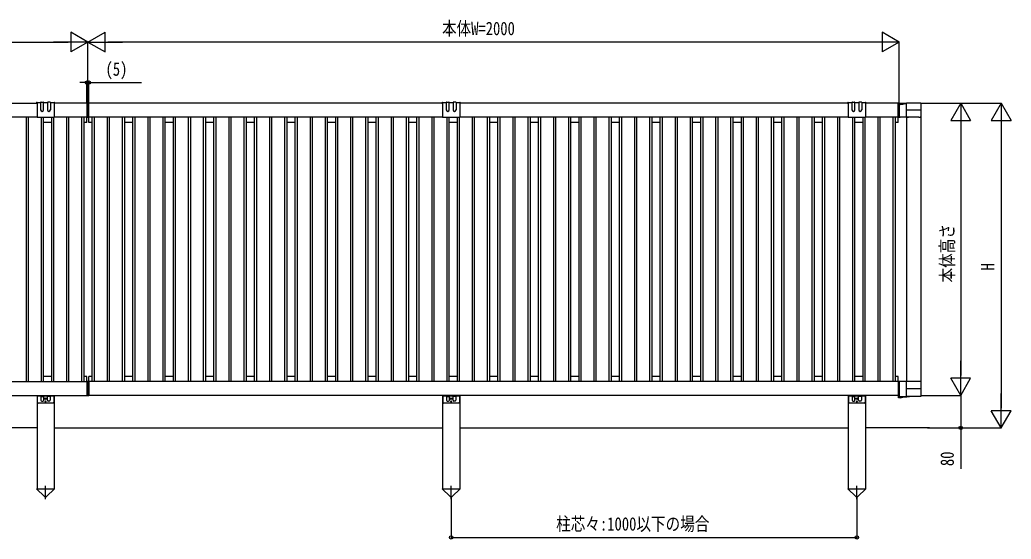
# Model space of a CAD drawing. Units: millimetres, scale not verified. Extents: x -4205 to 4205, y -2970 to 2970.
# Drawn here: x 264 to 2708, y -1075 to 205 of the extents above; entities that cross this region are included whole.
import ezdxf
from ezdxf.enums import TextEntityAlignment as Align

# ---------------------------------------------------------------- set-up
doc = ezdxf.new("R2010")
doc.units = ezdxf.units.MM
doc.header["$LTSCALE"] = 10
doc.layers.add('0-3_YKK_A1', color=4, linetype='Continuous')
doc.layers.add('0-4_YKK_D', color=6, linetype='Continuous')
doc.styles.add('ＭＳ ゴシック', font='')
doc.styles.get('ＭＳ ゴシック').set_extended_font_data('MS Gothic')

msp = doc.modelspace()

# ---------------------------------------------------------------- linework, layer by layer
at = {"layer": '0-3_YKK_A1'}
for p, q in [((306.2, 1.15), (315.2, 1.15)), ((315.2, 1.15), (315.2, -17.27)), ((316.2, 2.15), (321.2, 2.15)), ((322.2, 1.15), (332.2, 1.15)), ((322.2, -17.27), (322.2, 1.15)), ((332.2, 1.15), (332.2, -17.27)), ((338.2, 2.15), (333.2, 2.15)), ((339.2, 1.15), (339.2, -17.27)), ((339.2, 1.15), (348.2, 1.15)), ((1306.2, 1.15), (1315.2, 1.15)), ((1315.2, 1.15), (1315.2, -17.27)), ((1316.2, 2.15), (1321.2, 2.15)), ((1322.2, 1.15), (1332.2, 1.15)), ((1322.2, -17.27), (1322.2, 1.15)), ((1332.2, 1.15), (1332.2, -17.27)), ((1338.2, 2.15), (1333.2, 2.15)), ((1339.2, 1.15), (1339.2, -17.27)), ((1339.2, 1.15), (1348.2, 1.15)), ((2306.19, 1.15), (2315.19, 1.15)), ((2315.19, 1.15), (2315.19, -17.27)), ((2316.19, 2.15), (2321.19, 2.15)), ((2322.19, 1.15), (2332.19, 1.15)), ((2322.19, -17.27), (2322.19, 1.15)), ((2332.19, 1.15), (2332.19, -17.27)), ((2338.19, 2.15), (2333.19, 2.15)), ((2339.19, 1.15), (2339.19, -17.27)), ((2339.19, 1.15), (2348.19, 1.15)), ((-651.8, -0.83), (306.2, -0.83)), ((304.26, -0.36), (306.2, -0.36)), ((306.2, -0.35), (306.2, -36.21)), ((348.2, -0.35), (348.2, -36.21)), ((348.2, -0.42), (350.15, -0.44)), ((429.19, -0.83), (348.2, -0.83)), ((429.19, -0.83), (429.19, -34.83)), ((429.69, -1.83), (429.19, -1.83)), ((434.19, -1.83), (433.69, -1.83)), ((434.19, -34.83), (434.19, -0.83)), ((1306.2, -0.83), (434.19, -0.83)), ((1304.26, -0.36), (1306.2, -0.36)), ((1306.2, -0.35), (1306.2, -36.21)), ((1348.2, -0.35), (1348.2, -36.21)), ((1348.2, -0.42), (1350.15, -0.44)), ((2306.19, -0.83), (1348.2, -0.83)), ((2304.25, -0.36), (2306.19, -0.36)), ((2306.19, -0.35), (2306.19, -36.21)), ((2348.19, -0.35), (2348.19, -36.21)), ((2348.19, -0.42), (2350.15, -0.44)), ((2429.69, -0.63), (2449.49, -0.63)), ((2429.69, -3.96), (2429.69, -0.63)), ((2429.69, -4.88), (2429.69, -3.96)), ((2429.69, -34.83), (2429.69, -4.88)), ((2432.45, -34.83), (2432.45, -4.88)), ((2449.48, -34.83), (2449.48, -0.63)), ((2484.88, -0.63), (2449.48, -0.63)), ((2484.88, -17.73), (2449.48, -17.73)), ((2484.88, -0.63), (2484.88, -34.83)), ((306.2, -34.83), (-651.8, -34.83)), ((279.19, -34.83), (279.19, -686.83)), ((284.19, -34.83), (284.19, -686.83)), ((348.2, -36.21), (306.2, -36.21)), ((316.19, -36.21), (316.19, -686.83)), ((321.69, -36.21), (321.69, -686.83)), ((341.69, -47.83), (321.69, -47.83)), ((341.69, -36.21), (341.69, -686.83)), ((347.19, -36.21), (347.19, -686.83)), ((429.19, -34.83), (348.2, -34.83)), ((379.19, -34.83), (379.19, -686.83)), ((384.19, -34.83), (384.19, -686.83)), ((416.19, -34.83), (416.19, -686.83)), ((421.69, -34.83), (421.69, -686.83)), ((429.19, -47.83), (421.69, -47.83)), ((429.69, -33.83), (429.19, -33.83)), ((429.19, -47.83), (429.19, -34.83)), ((434.19, -33.83), (433.69, -33.83)), ((1306.2, -34.83), (434.19, -34.83)), ((434.19, -47.83), (434.19, -34.83)), ((441.69, -47.83), (434.19, -47.83)), ((441.69, -34.83), (441.69, -686.83)), ((447.19, -34.83), (447.19, -686.83)), ((479.19, -34.83), (479.19, -686.83)), ((484.19, -34.83), (484.19, -686.83)), ((516.19, -34.83), (516.19, -686.83)), ((521.69, -34.83), (521.69, -686.83)), ((541.69, -47.83), (521.69, -47.83)), ((541.69, -34.83), (541.69, -686.83)), ((547.19, -34.83), (547.19, -686.83)), ((579.19, -34.83), (579.19, -686.83)), ((584.19, -34.83), (584.19, -686.83)), ((616.19, -34.83), (616.19, -686.83)), ((621.69, -34.83), (621.69, -686.83)), ((641.69, -47.83), (621.69, -47.83)), ((641.69, -34.83), (641.69, -686.83)), ((647.19, -34.83), (647.19, -686.83)), ((679.19, -34.83), (679.19, -686.83)), ((684.19, -34.83), (684.19, -686.83)), ((716.19, -34.83), (716.19, -686.83)), ((721.69, -34.83), (721.69, -686.83)), ((741.69, -47.83), (721.69, -47.83)), ((741.69, -34.83), (741.69, -686.83)), ((747.19, -34.83), (747.19, -686.83)), ((779.19, -34.83), (779.19, -686.83)), ((784.19, -34.83), (784.19, -686.83)), ((816.19, -34.83), (816.19, -686.83)), ((821.69, -34.83), (821.69, -686.83)), ((841.69, -47.83), (821.69, -47.83)), ((841.69, -34.83), (841.69, -686.83)), ((847.19, -34.83), (847.19, -686.83)), ((879.19, -34.83), (879.19, -686.83)), ((884.19, -34.83), (884.19, -686.83)), ((916.19, -34.83), (916.19, -686.83)), ((921.69, -34.83), (921.69, -686.83)), ((941.69, -47.83), (921.69, -47.83)), ((941.69, -34.83), (941.69, -686.83)), ((947.19, -34.83), (947.19, -686.83)), ((979.19, -34.83), (979.19, -686.83)), ((984.19, -34.83), (984.19, -686.83)), ((1016.19, -34.83), (1016.19, -686.83)), ((1021.69, -34.83), (1021.69, -686.83)), ((1041.69, -47.83), (1021.69, -47.83)), ((1041.69, -34.83), (1041.69, -686.83)), ((1047.19, -34.83), (1047.19, -686.83)), ((1079.19, -34.83), (1079.19, -686.83)), ((1084.19, -34.83), (1084.19, -686.83)), ((1116.19, -34.83), (1116.19, -686.83)), ((1121.69, -34.83), (1121.69, -686.83)), ((1141.69, -47.83), (1121.69, -47.83)), ((1141.69, -34.83), (1141.69, -686.83)), ((1147.19, -34.83), (1147.19, -686.83)), ((1179.19, -34.83), (1179.19, -686.83)), ((1184.19, -34.83), (1184.19, -686.83)), ((1216.19, -34.83), (1216.19, -686.83)), ((1221.69, -34.83), (1221.69, -686.83)), ((1241.69, -47.83), (1221.69, -47.83)), ((1241.69, -34.83), (1241.69, -686.83)), ((1247.19, -34.83), (1247.19, -686.83)), ((1279.19, -34.83), (1279.19, -686.83)), ((1284.19, -34.83), (1284.19, -686.83)), ((1348.2, -36.21), (1306.2, -36.21)), ((1316.19, -36.21), (1316.19, -686.83)), ((1321.69, -36.21), (1321.69, -686.83)), ((1341.69, -47.83), (1321.69, -47.83)), ((1341.69, -36.21), (1341.69, -686.83)), ((1347.19, -36.21), (1347.19, -686.83)), ((2306.19, -34.83), (1348.2, -34.83)), ((1379.19, -34.83), (1379.19, -686.83)), ((1384.19, -34.83), (1384.19, -686.83)), ((1416.19, -34.83), (1416.19, -686.83)), ((1421.69, -34.83), (1421.69, -686.83)), ((1441.69, -47.83), (1421.69, -47.83)), ((1441.69, -34.83), (1441.69, -686.83)), ((1447.19, -34.83), (1447.19, -686.83)), ((1479.19, -34.83), (1479.19, -686.83)), ((1484.19, -34.83), (1484.19, -686.83)), ((1516.19, -34.83), (1516.19, -686.83)), ((1521.69, -34.83), (1521.69, -686.83)), ((1541.69, -47.83), (1521.69, -47.83)), ((1541.69, -34.83), (1541.69, -686.83)), ((1547.19, -34.83), (1547.19, -686.83)), ((1579.19, -34.83), (1579.19, -686.83)), ((1584.19, -34.83), (1584.19, -686.83)), ((1616.19, -34.83), (1616.19, -686.83)), ((1621.69, -34.83), (1621.69, -686.83)), ((1641.69, -47.83), (1621.69, -47.83)), ((1641.69, -34.83), (1641.69, -686.83)), ((1647.19, -34.83), (1647.19, -686.83)), ((1679.19, -34.83), (1679.19, -686.83)), ((1684.19, -34.83), (1684.19, -686.83)), ((1716.19, -34.83), (1716.19, -686.83)), ((1721.69, -34.83), (1721.69, -686.83)), ((1741.69, -47.83), (1721.69, -47.83)), ((1741.69, -34.83), (1741.69, -686.83)), ((1747.19, -34.83), (1747.19, -686.83)), ((1779.19, -34.83), (1779.19, -686.83)), ((1784.19, -34.83), (1784.19, -686.83)), ((1816.19, -34.83), (1816.19, -686.83)), ((1821.69, -34.83), (1821.69, -686.83)), ((1841.69, -47.83), (1821.69, -47.83)), ((1841.69, -34.83), (1841.69, -686.83)), ((1847.19, -34.83), (1847.19, -686.83)), ((1879.19, -34.83), (1879.19, -686.83)), ((1884.19, -34.83), (1884.19, -686.83)), ((1916.19, -34.83), (1916.19, -686.83)), ((1921.69, -34.83), (1921.69, -686.83)), ((1941.69, -47.83), (1921.69, -47.83)), ((1941.69, -34.83), (1941.69, -686.83)), ((1947.19, -34.83), (1947.19, -686.83)), ((1979.19, -34.83), (1979.19, -686.83)), ((1984.19, -34.83), (1984.19, -686.83)), ((2016.19, -34.83), (2016.19, -686.83)), ((2021.69, -34.83), (2021.69, -686.83)), ((2041.69, -47.83), (2021.69, -47.83)), ((2041.69, -34.83), (2041.69, -686.83)), ((2047.19, -34.83), (2047.19, -686.83)), ((2079.19, -34.83), (2079.19, -686.83)), ((2084.19, -34.83), (2084.19, -686.83)), ((2116.19, -34.83), (2116.19, -686.83)), ((2121.69, -34.83), (2121.69, -686.83)), ((2141.69, -47.83), (2121.69, -47.83)), ((2141.69, -34.83), (2141.69, -686.83)), ((2147.19, -34.83), (2147.19, -686.83)), ((2179.19, -34.83), (2179.19, -686.83)), ((2184.19, -34.83), (2184.19, -686.83)), ((2216.19, -34.83), (2216.19, -686.83)), ((2221.69, -34.83), (2221.69, -686.83)), ((2241.69, -47.83), (2221.69, -47.83)), ((2241.69, -34.83), (2241.69, -686.83)), ((2247.19, -34.83), (2247.19, -686.83)), ((2279.19, -34.83), (2279.19, -686.83)), ((2284.19, -34.83), (2284.19, -686.83)), ((2348.19, -36.21), (2306.19, -36.21)), ((2316.19, -36.21), (2316.19, -686.83)), ((2321.69, -36.21), (2321.69, -686.83)), ((2341.69, -47.83), (2321.69, -47.83)), ((2341.69, -36.21), (2341.69, -686.83)), ((2347.19, -36.21), (2347.19, -686.83)), ((2429.19, -34.83), (2348.19, -34.83)), ((2379.19, -34.83), (2379.19, -686.83)), ((2384.19, -34.83), (2384.19, -686.83)), ((2416.19, -34.83), (2416.19, -686.83)), ((2421.69, -34.83), (2421.69, -686.83)), ((2429.19, -47.83), (2421.69, -47.83)), ((2429.19, -34.83), (2433.69, -34.83)), ((2429.19, -47.83), (2429.19, -34.83)), ((2432.45, -34.83), (2429.69, -34.83)), ((2450.88, -34.83), (2432.45, -34.83)), ((2450.98, -34.83), (2449.48, -34.83)), ((2449.69, -34.83), (2449.69, -686.83)), ((2480.18, -34.83), (2449.69, -34.83)), ((2450.98, -34.83), (2454.18, -34.83)), ((2464.78, -34.83), (2454.18, -34.83)), ((2469.58, -34.83), (2464.78, -34.83)), ((2480.18, -34.83), (2483.38, -34.83)), ((2484.88, -34.83), (2483.38, -34.83)), ((2484.69, -34.83), (2484.69, -686.83)), ((341.69, -673.83), (321.69, -673.83)), ((429.19, -673.83), (421.69, -673.83)), ((429.19, -686.83), (429.19, -673.83)), ((434.19, -686.83), (434.19, -673.83)), ((441.69, -673.83), (434.19, -673.83)), ((541.69, -673.83), (521.69, -673.83)), ((641.69, -673.83), (621.69, -673.83)), ((741.69, -673.83), (721.69, -673.83)), ((841.69, -673.83), (821.69, -673.83)), ((941.69, -673.83), (921.69, -673.83)), ((1041.69, -673.83), (1021.69, -673.83)), ((1141.69, -673.83), (1121.69, -673.83)), ((1241.69, -673.83), (1221.69, -673.83)), ((1341.69, -673.83), (1321.69, -673.83)), ((1441.69, -673.83), (1421.69, -673.83)), ((1541.69, -673.83), (1521.69, -673.83)), ((1641.69, -673.83), (1621.69, -673.83)), ((1741.69, -673.83), (1721.69, -673.83)), ((1841.69, -673.83), (1821.69, -673.83)), ((1941.69, -673.83), (1921.69, -673.83)), ((2041.69, -673.83), (2021.69, -673.83)), ((2141.69, -673.83), (2121.69, -673.83)), ((2241.69, -673.83), (2221.69, -673.83)), ((2341.69, -673.83), (2321.69, -673.83)), ((2429.19, -673.83), (2421.69, -673.83)), ((2429.19, -686.83), (2429.19, -673.83)), ((-1565.81, -686.83), (429.19, -686.83)), ((429.19, -686.83), (429.19, -720.83)), ((429.69, -687.83), (429.19, -687.83)), ((434.19, -687.83), (433.69, -687.83)), ((434.19, -686.83), (434.19, -720.83)), ((2429.19, -686.83), (434.19, -686.83)), ((2429.19, -686.83), (2429.19, -720.83)), ((2433.69, -686.83), (2429.19, -686.83)), ((2429.68, -726.53), (2429.68, -686.83)), ((2432.44, -686.83), (2429.68, -686.83)), ((2432.44, -726.53), (2432.44, -686.83)), ((2449.48, -686.83), (2432.44, -686.83)), ((2449.48, -697.43), (2449.48, -686.83)), ((2450.98, -686.83), (2449.48, -686.83)), ((2449.48, -723.13), (2449.48, -697.43)), ((2484.88, -704.98), (2449.48, -704.98)), ((2484.88, -686.83), (2450.98, -686.83)), ((2484.88, -686.83), (2484.88, -697.43)), ((2484.88, -697.43), (2484.88, -723.13)), ((306.2, -720.83), (306.2, -950.83)), ((306.7, -720.83), (306.7, -737.8)), ((315.7, -722.3), (306.7, -722.3)), ((315.7, -720.8), (315.7, -732.8)), ((316.7, -723.3), (321.7, -723.3)), ((322.7, -732.8), (322.7, -720.8)), ((331.7, -722.3), (322.7, -722.3)), ((331.7, -732.8), (331.7, -720.8)), ((337.7, -723.3), (332.7, -723.3)), ((338.7, -720.8), (338.7, -732.8)), ((347.7, -722.3), (338.7, -722.3)), ((347.7, -720.83), (347.7, -737.8)), ((348.2, -720.83), (348.2, -950.83)), ((429.69, -719.83), (429.19, -719.83)), ((434.19, -719.83), (433.69, -719.83)), ((1306.2, -720.83), (1306.2, -950.83)), ((1306.7, -720.83), (1306.7, -737.8)), ((1315.7, -722.3), (1306.7, -722.3)), ((1315.7, -720.8), (1315.7, -732.8)), ((1316.7, -723.3), (1321.7, -723.3)), ((1322.7, -732.8), (1322.7, -720.8)), ((1331.7, -722.3), (1322.7, -722.3)), ((1331.7, -732.8), (1331.7, -720.8)), ((1337.7, -723.3), (1332.7, -723.3)), ((1338.7, -720.8), (1338.7, -732.8)), ((1347.7, -722.3), (1338.7, -722.3)), ((1347.7, -720.83), (1347.7, -737.8)), ((1348.2, -720.83), (1348.2, -950.83)), ((2306.19, -720.83), (2306.19, -950.83)), ((2306.69, -720.83), (2306.69, -737.8)), ((2315.69, -722.3), (2306.69, -722.3)), ((2315.69, -720.8), (2315.69, -732.8)), ((2316.69, -723.3), (2321.69, -723.3)), ((2322.69, -732.8), (2322.69, -720.8)), ((2331.69, -722.3), (2322.69, -722.3)), ((2331.69, -732.8), (2331.69, -720.8)), ((2337.69, -723.3), (2332.69, -723.3)), ((2338.69, -720.8), (2338.69, -732.8)), ((2347.69, -722.3), (2338.69, -722.3)), ((2347.69, -720.83), (2347.69, -737.8)), ((2348.19, -720.83), (2348.19, -950.83)), ((2432.44, -726.53), (2429.68, -726.53)), ((2429.69, -723.13), (2449.49, -723.13)), ((2433.17, -726.53), (2432.44, -726.53)), ((2450.98, -723.13), (2449.48, -723.13)), ((2484.88, -723.13), (2449.48, -723.13)), ((345.7, -739.8), (308.7, -739.8)), ((317.7, -734.8), (320.7, -734.8)), ((336.7, -734.8), (333.7, -734.8)), ((1345.7, -739.8), (1308.7, -739.8)), ((1317.7, -734.8), (1320.7, -734.8)), ((1336.7, -734.8), (1333.7, -734.8)), ((2345.69, -739.8), (2308.69, -739.8)), ((2317.69, -734.8), (2320.69, -734.8)), ((2336.69, -734.8), (2333.69, -734.8)), ((306.2, -800.83), (-651.8, -800.83)), ((348.2, -800.83), (1306.2, -800.83)), ((1348.2, -800.83), (2306.19, -800.83)), ((2506.38, -800.83), (2348.19, -800.83)), ((306, -951.83), (306, -950.83)), ((306, -950.83), (348.4, -950.83)), ((306, -951.83), (323.67, -969.38)), ((327.2, -976.34), (327.2, -943.86)), ((348.4, -951.83), (330.72, -969.38)), ((348.4, -950.83), (348.4, -951.83)), ((1306, -951.83), (1306, -950.83)), ((1306, -950.83), (1348.4, -950.83)), ((1306, -951.83), (1323.67, -969.38)), ((1327.2, -976.34), (1327.2, -943.86)), ((1348.4, -951.83), (1330.72, -969.38)), ((1348.4, -950.83), (1348.4, -951.83)), ((2305.99, -951.83), (2305.99, -950.83)), ((2305.99, -950.83), (2348.39, -950.83)), ((2305.99, -951.83), (2323.67, -969.38)), ((2327.19, -976.34), (2327.19, -943.86)), ((2348.39, -951.83), (2330.72, -969.38)), ((2348.39, -950.83), (2348.39, -951.83))]:
    msp.add_line(p, q, dxfattribs=at)
for points in [[(433.69, -34.83), (433.69, -0.83), (429.69, -0.83), (429.69, -34.83)], [(433.69, -720.83), (433.69, -686.83), (429.69, -686.83), (429.69, -720.83)]]:
    msp.add_lwpolyline(points, close=True, dxfattribs=at)
for points in [[(2429.19, -34.83), (2429.19, -0.83), (2348.19, -0.83)], [(2433.17, -4.03), (2432.44, -4.03), (2429.68, -4.03)], [(2432.45, -4.88), (2432.61, -4.5), (2432.8, -4.33), (2433.05, -4.18), (2433.19, -4.12), (2433.36, -4.06), (2433.72, -3.96)], [(2433.72, -3.96), (2437.17, -3.29), (2440.68, -2.68), (2444.25, -2.16), (2447.86, -1.71)], [(-1565.81, -720.83), (-1480.81, -720.83), (429.19, -720.83)], [(2429.19, -720.83), (2344.19, -720.83), (434.19, -720.83)], [(2433.72, -726.46), (2437.17, -725.79), (2440.68, -725.18), (2444.25, -724.66), (2447.86, -724.21), (2450.24, -723.92), (2453.56, -723.53), (2456.88, -723.13)]]:
    msp.add_lwpolyline(points, dxfattribs=at)
for centre, radius in [((327.2, -728.8), 2.1), ((1327.2, -728.8), 2.1), ((2327.19, -728.8), 2.1), ((327.2, -735.8), 1.65), ((1327.2, -735.8), 1.65), ((2327.19, -735.8), 1.65)]:
    msp.add_circle(centre, radius, dxfattribs=at)
for centre, radius, start, end in [((306.2, -0.85), 2, 90, 165.81731), ((316.2, 1.15), 1, 90, 180), ((321.2, 1.15), 1, 0, 90), ((333.2, 1.15), 1, 90, 180), ((338.2, 1.15), 1, 0, 90), ((348.2, -0.85), 2, 11.91722, 90), ((1306.2, -0.85), 2, 90, 165.81731), ((1316.2, 1.15), 1, 90, 180), ((1321.2, 1.15), 1, 0, 90), ((1333.2, 1.15), 1, 90, 180), ((1338.2, 1.15), 1, 0, 90), ((1348.2, -0.85), 2, 11.91722, 90), ((2306.19, -0.85), 2, 90, 165.81731), ((2316.19, 1.15), 1, 90, 180), ((2321.19, 1.15), 1, 0, 90), ((2333.19, 1.15), 1, 90, 180), ((2338.19, 1.15), 1, 0, 90), ((2348.19, -0.85), 2, 11.91722, 90), ((318.7, -17.27), 3.5, 180.00009, 359.99984), ((335.7, -17.27), 3.5, 180.00016, 359.99991), ((1318.7, -17.27), 3.5, 180.00009, 359.99984), ((1335.7, -17.27), 3.5, 180.00016, 359.99991), ((2318.69, -17.27), 3.5, 180.00009, 359.99984), ((2335.69, -17.27), 3.5, 180.00016, 359.99991), ((316.7, -722.3), 1, 180, 270), ((317.7, -732.8), 2, 180, 270), ((320.7, -732.8), 2, 270, 0), ((321.7, -722.3), 1, 270, 0), ((332.7, -722.3), 1, 180, 270), ((333.7, -732.8), 2, 180, 270), ((336.7, -732.8), 2, 270, 0), ((337.7, -722.3), 1, 270, 0), ((1316.7, -722.3), 1, 180, 270), ((1317.7, -732.8), 2, 180, 270), ((1320.7, -732.8), 2, 270, 0), ((1321.7, -722.3), 1, 270, 0), ((1332.7, -722.3), 1, 180, 270), ((1333.7, -732.8), 2, 180, 270), ((1336.7, -732.8), 2, 270, 0), ((1337.7, -722.3), 1, 270, 0), ((2316.69, -722.3), 1, 180, 270), ((2317.69, -732.8), 2, 180, 270), ((2320.69, -732.8), 2, 270, 0), ((2321.69, -722.3), 1, 270, 0), ((2332.69, -722.3), 1, 180, 270), ((2333.69, -732.8), 2, 180, 270), ((2336.69, -732.8), 2, 270, 0), ((2337.69, -722.3), 1, 270, 0), ((308.7, -737.8), 2, 180, 270), ((345.7, -737.8), 2, 270, 0), ((1308.7, -737.8), 2, 180, 270), ((1345.7, -737.8), 2, 270, 0), ((2308.69, -737.8), 2, 180, 270), ((2345.69, -737.8), 2, 270, 0), ((327.2, -965.83), 5, 225.20979, 314.79021), ((327.2, -965.83), 5, 225.20979, 314.79021), ((1327.2, -965.83), 5, 225.20979, 314.79021), ((1327.2, -965.83), 5, 225.20979, 314.79021), ((2327.19, -965.83), 5, 225.20979, 314.79021), ((2327.19, -965.83), 5, 225.20979, 314.79021)]:
    msp.add_arc(centre, radius, start, end, dxfattribs=at)
at = {"layer": '0-4_YKK_D'}
for p, q in [((431.69, 150.17), (389.26, 174.67)), ((389.26, 174.67), (389.26, 125.67)), ((431.69, 150.17), (474.13, 174.67)), ((474.13, 125.67), (474.13, 174.67)), ((2431.69, 150.17), (2389.26, 174.67)), ((2389.26, 174.67), (2389.26, 125.67)), ((-1519.31, 150.17), (382.69, 150.17)), ((431.69, 150.17), (346.82, 150.17)), ((431.69, 150.17), (389.26, 125.67)), ((431.69, 0.17), (431.69, 151.17)), ((431.69, 29.66), (431.69, 151.17)), ((431.69, 150.17), (474.13, 125.67)), ((431.69, 150.17), (516.56, 150.17)), ((2382.69, 150.17), (480.69, 150.17)), ((2431.69, 150.17), (2346.82, 150.17)), ((2431.69, 150.17), (2389.26, 125.67)), ((2431.69, 0.17), (2431.69, 151.17)), ((429.19, 50.17), (412.19, 50.17)), ((429.19, 0.17), (429.19, 51.17)), ((429.19, 50.17), (434.19, 50.17)), ((434.19, 0.17), (434.19, 51.17)), ((434.19, 50.17), (563.79, 50.17)), ((2484.19, -0.83), (2584.19, -0.83)), ((2484.19, -0.83), (2684.19, -0.83)), ((2583.19, -0.83), (2558.69, -43.26)), ((2583.19, -0.83), (2607.69, -43.26)), ((2583.19, -0.83), (2583.19, -85.7)), ((2683.19, -0.83), (2658.69, -43.26)), ((2683.19, -0.83), (2707.69, -43.26)), ((2683.19, -0.83), (2683.19, -85.7)), ((2558.69, -43.26), (2607.69, -43.26)), ((2658.69, -43.26), (2707.69, -43.26)), ((2583.19, -49.83), (2583.19, -671.83)), ((2683.19, -49.83), (2683.19, -751.83)), ((2583.19, -720.83), (2583.19, -635.96)), ((2583.19, -720.83), (2558.69, -678.39)), ((2607.69, -678.39), (2558.69, -678.39)), ((2583.19, -720.83), (2607.69, -678.39)), ((2484.19, -720.83), (2584.19, -720.83)), ((2484.19, -720.83), (2584.19, -720.83)), ((2683.19, -800.83), (2683.19, -715.96)), ((2683.19, -800.83), (2658.69, -758.39)), ((2707.69, -758.39), (2658.69, -758.39)), ((2683.19, -800.83), (2707.69, -758.39)), ((2501.19, -800.83), (2684.19, -800.83)), ((1327.2, -971.83), (1327.2, -1071.83)), ((2327.19, -971.83), (2327.19, -1071.83)), ((1327.2, -1070.83), (2327.19, -1070.83))]:
    msp.add_line(p, q, dxfattribs=at)
msp.add_lwpolyline([(2583.19, -720.83), (2583.19, -800.83), (2583.19, -901.99)], dxfattribs=at)
for centre in [(429.19, 50.17), (434.19, 50.17), (2583.19, -800.83), (1327.2, -1070.83), (2327.19, -1070.83)]:
    msp.add_circle(centre, 4.25, dxfattribs=at)

# ---------------------------------------------------------------- texts
at = {"layer": '0-4_YKK_D', "style": 'ＭＳ ゴシック', "width": 0.8}
for s, p in [('本体W=2000', (1304.49, 157.17)), ('(5)', (475.19, 57.17)), ('柱芯々:1000以下の場合', (1586, -1063.83))]:
    msp.add_text(s, height=32.99, dxfattribs=at).set_placement(p, align=Align.BOTTOM_LEFT)
for s, p in [('本体高さ', (2576.19, -442.43)), ('H', (2676.19, -412.83)), ('80', (2576.19, -894.99))]:
    msp.add_text(s, height=32.99, rotation=90, dxfattribs=at).set_placement(p, align=Align.BOTTOM_LEFT)

doc.saveas('drawing.dxf')
